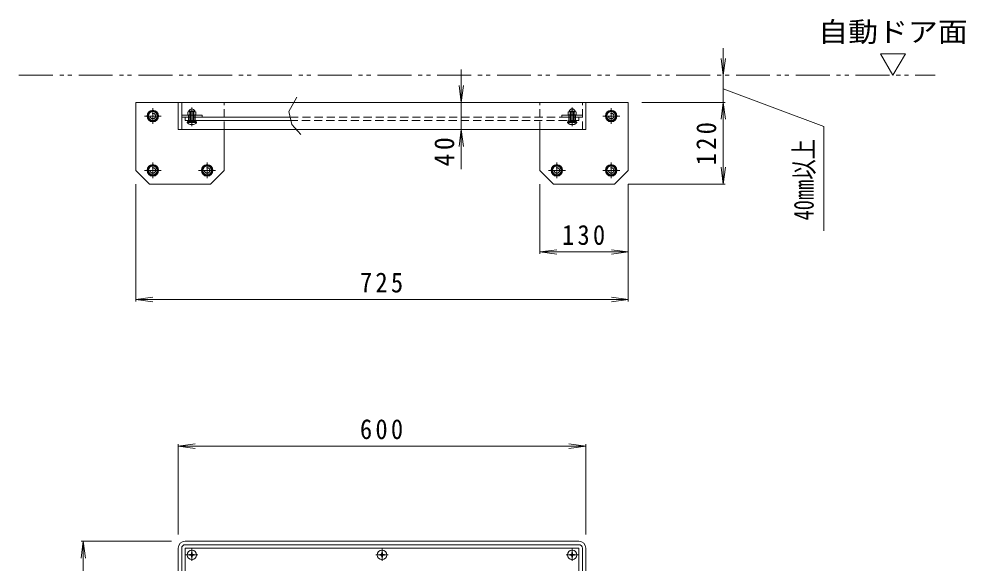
# Model space of a CAD drawing. Units: millimetres at full size, sheet at 1:10. Extents: x -850 to 1737, y -1357 to 997.
# Drawn here: x -604 to 791, y 196 to 997 of the extents above; entities that cross this region are included whole.
import ezdxf
from ezdxf.enums import TextEntityAlignment as Align

# ---------------------------------------------------------------- set-up
doc = ezdxf.new("R2010")
doc.units = ezdxf.units.MM
doc.header["$LTSCALE"] = 10
for name, pattern in [('CHAIN1', [8, 5, -1, 1, -1]), ('DASHED1', [1.8, 1.2, -0.6]), ('DOUBLE_CHAIN1', [8.8, 5, -1, 0.6, -0.6, 0.6, -1])]:
    doc.linetypes.add(name, pattern=pattern)
for name, color, linetype, lineweight in [('0-0_通り芯', 4, 'Continuous', 9), ('0-1_躯体', 3, 'CHAIN1', 9), ('0-2_仕上', 6, 'Continuous', 5), ('0-4_その他', 7, 'Continuous', 9), ('0-5_寸法', 2, 'Continuous', 9), ('0-9', 2, 'Continuous', 9), ('0-A', 2, 'Continuous', 9), ('0-B', 2, 'Continuous', 9), ('0-F', 7, 'Continuous', 9)]:
    doc.layers.add(name, color=color, linetype=linetype, lineweight=lineweight)
doc.styles.add('ＭＳ ゴシック', font='')
doc.styles.get('ＭＳ ゴシック').set_extended_font_data('MS Gothic')

msp = doc.modelspace()

# ---------------------------------------------------------------- linework, layer by layer
at = {"layer": '0-0_通り芯'}
for p, q in [((-431.59, 774.19), (-431.59, 874.19)), ((293.41, 874.19), (-431.59, 874.19)), ((-369.09, 834.19), (-369.09, 874.19)), ((-364.09, 834.19), (-364.09, 874.19)), ((230.91, 834.19), (230.91, 874.19)), ((293.41, 774.19), (293.41, 874.19)), ((230.91, 834.19), (-369.09, 834.19)), ((-301.59, 774.19), (-301.59, 834.19)), ((163.41, 774.19), (163.41, 834.19)), ((-431.59, 774.19), (-411.59, 754.19)), ((-321.59, 754.19), (-301.59, 774.19)), ((183.41, 754.19), (163.41, 774.19)), ((293.41, 774.19), (273.41, 754.19)), ((-321.59, 754.19), (-411.59, 754.19)), ((183.41, 754.19), (273.41, 754.19)), ((-359.09, 228.39), (220.91, 228.39)), ((220.91, 223.39), (-359.09, 223.39)), ((-369.09, 218.39), (-369.09, -866.61)), ((-364.09, 218.39), (-364.09, -866.61)), ((225.91, 218.39), (225.91, -866.61)), ((230.91, 218.39), (230.91, -866.61))]:
    msp.add_line(p, q, dxfattribs=at)
at = {"layer": '0-0_通り芯', "linetype": 'CHAIN1'}
for p, q in [((-406.59, 865.69), (-406.59, 842.69)), ((268.41, 865.69), (268.41, 842.69)), ((-394.09, 854.19), (-419.1, 854.19)), ((280.91, 854.19), (255.9, 854.19)), ((-406.59, 785.69), (-406.59, 762.69)), ((-326.59, 785.69), (-326.59, 762.69)), ((188.41, 785.69), (188.41, 762.69)), ((268.41, 785.69), (268.41, 762.69)), ((-394.09, 774.19), (-419.1, 774.19)), ((-314.09, 774.19), (-339.1, 774.19)), ((200.91, 774.19), (175.9, 774.19)), ((280.91, 774.19), (255.9, 774.19))]:
    msp.add_line(p, q, dxfattribs=at)
at = {"layer": '0-0_通り芯', "linetype": 'DASHED1'}
for p, q in [((-301.59, 834.19), (-301.59, 874.19)), ((163.41, 834.19), (163.41, 874.19)), ((225.91, 834.19), (225.91, 874.19))]:
    msp.add_line(p, q, dxfattribs=at)
at = {"layer": '0-0_通り芯'}
for centre, radius, start, end in [((-359.09, 218.39), 10, 90, 180), ((-359.09, 218.39), 5, 90, 180), ((220.91, 218.39), 10, 0, 90), ((220.91, 218.39), 5, 0, 90)]:
    msp.add_arc(centre, radius, start, end, dxfattribs=at)
at = {"layer": '0-1_躯体'}
for p, q in [((-349.09, 839.1), (-349.09, 866.61)), ((210.91, 839.1), (210.91, 866.61)), ((-349.09, 217.48), (-349.09, 199.46)), ((-69.09, 217.48), (-69.09, 199.46)), ((210.91, 217.48), (210.91, 199.46)), ((-358.1, 208.39), (-340.1, 208.39)), ((-78.1, 208.39), (-60.1, 208.39)), ((219.92, 208.39), (201.91, 208.39))]:
    msp.add_line(p, q, dxfattribs=at)
at = {"layer": '0-1_躯体', "linetype": 'Continuous'}
for p, q in [((-364.09, 855.69), (-334.09, 855.69)), ((-364.09, 852.69), (-352.09, 852.69)), ((-354.09, 852.69), (-354.09, 855.69)), ((-346.09, 852.69), (-334.09, 852.69)), ((-344.09, 852.69), (-344.09, 855.69)), ((-334.09, 852.69), (-334.09, 855.69))]:
    msp.add_line(p, q, dxfattribs=at)
at = {"layer": '0-1_躯体', "linetype": 'DASHED1'}
for p, q in [((225.91, 855.69), (195.91, 855.69)), ((205.91, 852.69), (205.91, 855.69)), ((215.91, 852.69), (215.91, 855.69))]:
    msp.add_line(p, q, dxfattribs=at)
msp.add_lwpolyline([(225.91, 852.69), (195.91, 852.69), (195.91, 855.69)], dxfattribs=at)
at = {"layer": '0-2_仕上'}
for p, q in [((-359.09, 847.69), (-359.09, 852.69)), ((-354.09, 847.69), (-354.09, 852.69)), ((-344.09, 847.69), (-344.09, 852.69)), ((-334.09, 852.69), (-204.33, 852.69)), ((-203.13, 847.69), (-359.09, 847.69)), ((-359.09, 218.39), (-359.09, -761.61)), ((-359.09, 218.39), (220.91, 218.39)), ((220.91, 218.39), (220.91, -761.61))]:
    msp.add_line(p, q, dxfattribs=at)
at = {"layer": '0-2_仕上', "linetype": 'DASHED1'}
for p, q in [((-204.33, 852.69), (195.91, 852.69)), ((205.91, 847.69), (205.91, 852.69)), ((215.91, 847.69), (215.91, 852.69)), ((220.91, 847.69), (220.91, 852.69)), ((220.91, 847.69), (-203.13, 847.69))]:
    msp.add_line(p, q, dxfattribs=at)
at = {"layer": '0-4_その他'}
for p, q in [((433.41, 874.19), (433.41, 954.13)), ((433.41, 914.19), (430.15, 938.97)), ((433.41, 914.19), (436.67, 938.97)), ((47.65, 922.89), (47.65, 776.17)), ((47.65, 874.19), (44.38, 898.97)), ((47.65, 874.19), (50.91, 898.97)), ((436.41, 874.19), (313.41, 874.19)), ((433.41, 874.19), (430.15, 849.4)), ((433.41, 754.19), (433.41, 874.19)), ((433.41, 874.19), (436.67, 849.4)), ((47.65, 834.19), (44.38, 809.4)), ((47.65, 834.19), (50.91, 809.4)), ((433.41, 754.19), (430.15, 778.97)), ((433.41, 754.19), (436.67, 778.97)), ((-431.59, 581.19), (-431.59, 754.19)), ((163.41, 651.19), (163.41, 754.19)), ((436.41, 754.19), (293.41, 754.19)), ((293.41, 581.19), (293.41, 754.19)), ((163.41, 654.19), (188.19, 657.45)), ((293.41, 654.19), (268.62, 657.45)), ((163.41, 654.19), (188.19, 650.92)), ((163.41, 654.19), (293.41, 654.19)), ((293.41, 654.19), (268.62, 650.92)), ((-431.59, 584.19), (-406.8, 587.45)), ((293.41, 584.19), (268.62, 587.45)), ((-431.59, 584.19), (-406.8, 580.92)), ((-431.59, 584.19), (293.41, 584.19)), ((293.41, 584.19), (268.62, 580.92)), ((-369.09, 368.39), (-344.3, 371.65)), ((-369.09, 371.39), (-369.09, 238.39)), ((-369.09, 368.39), (-344.3, 365.13)), ((-369.09, 368.39), (230.91, 368.39)), ((230.91, 368.39), (206.12, 371.65)), ((230.91, 368.39), (206.12, 365.13)), ((230.91, 371.39), (230.91, 238.39)), ((-509.09, 228.39), (-512.35, 203.6)), ((-512.09, 228.39), (-379.09, 228.39)), ((-509.09, 228.39), (-505.83, 203.6)), ((-509.09, -871.61), (-509.09, 228.39))]:
    msp.add_line(p, q, dxfattribs=at)
at = {"layer": '0-5_寸法', "color": 7}
for p, q in [((665.12, 945.8), (701.62, 945.8)), ((683.37, 914.19), (665.12, 945.8)), ((683.37, 914.19), (701.62, 945.8)), ((581.74, 838.9), (433.41, 894.16)), ((581.74, 838.9), (581.74, 685.26))]:
    msp.add_line(p, q, dxfattribs=at)
at = {"layer": '0-5_寸法', "color": 7, "linetype": 'DOUBLE_CHAIN1'}
msp.add_line((-603.76, 914.19), (745.3, 914.19), dxfattribs=at)
at = {"layer": '0-9'}
for centre, radius in [((-406.59, 854.19), 8.5), ((-406.59, 854.19), 7.7), ((268.41, 854.19), 8.5), ((268.41, 854.19), 7.7), ((-406.59, 774.19), 8.5), ((-406.59, 774.19), 7.7), ((-326.59, 774.19), 8.5), ((-326.59, 774.19), 7.7), ((188.41, 774.19), 8.5), ((188.41, 774.19), 7.7), ((268.41, 774.19), 8.5), ((268.41, 774.19), 7.7)]:
    msp.add_circle(centre, radius, dxfattribs=at)
at = {"layer": '0-A'}
for p, q in [((-353.86, 855.69), (-354.86, 856.26)), ((-353.86, 860.69), (-344.32, 860.69)), ((-353.34, 861.27), (-353.34, 861.66)), ((-352.09, 847.69), (-352.09, 855.69)), ((-351.98, 860.11), (-351.98, 856.26)), ((-351.22, 847.69), (-351.22, 855.69)), ((-346.96, 847.69), (-346.96, 855.69)), ((-346.2, 860.11), (-346.2, 856.26)), ((-346.09, 847.69), (-346.09, 855.69)), ((-344.84, 861.66), (-344.84, 861.27)), ((-344.59, 860.84), (-343.32, 860.11)), ((-344.32, 855.69), (-343.32, 856.26)), ((-343.32, 860.11), (-343.32, 856.26)), ((-342.09, 844.77), (-356.09, 844.77)), ((-355.59, 846.69), (-355.59, 847.69)), ((-342.59, 846.69), (-355.59, 846.69)), ((-355.19, 845.19), (-355.19, 846.69)), ((-351.09, 845.19), (-351.09, 846.69)), ((-350.09, 845.19), (-350.09, 846.69)), ((-349.57, 841.5), (-349.57, 842.12)), ((-342.99, 845.19), (-342.99, 846.69)), ((-342.59, 846.69), (-342.59, 847.69)), ((-342.09, 845.19), (-342.09, 844.77)), ((-349.61, 209.64), (-349.84, 209.14)), ((-349.57, 211.84), (-349.61, 209.64)), ((-349.57, 211.84), (-348.61, 211.84)), ((-348.61, 211.84), (-348.57, 209.64)), ((-348.57, 209.64), (-348.34, 209.14)), ((-69.61, 209.64), (-69.84, 209.14)), ((-69.57, 211.84), (-69.61, 209.64)), ((-69.57, 211.84), (-68.61, 211.84)), ((-68.61, 211.84), (-68.57, 209.64)), ((-68.57, 209.64), (-68.34, 209.14)), ((210.39, 209.64), (210.16, 209.14)), ((211.39, 211.84), (211.43, 209.64)), ((211.43, 209.64), (211.66, 209.14)), ((-352.54, 208.87), (-350.34, 208.91)), ((-352.54, 208.87), (-352.54, 207.91)), ((-352.54, 207.91), (-350.34, 207.87)), ((-350.34, 208.91), (-349.84, 209.14)), ((-350.34, 207.87), (-349.84, 207.64)), ((-349.61, 207.14), (-349.84, 207.64)), ((-349.57, 204.94), (-349.61, 207.14)), ((-349.57, 204.94), (-348.61, 204.94)), ((-348.61, 204.94), (-348.57, 207.14)), ((-348.57, 207.14), (-348.34, 207.64)), ((-347.84, 208.91), (-348.34, 209.14)), ((-347.84, 207.87), (-348.34, 207.64)), ((-345.64, 208.87), (-347.84, 208.91)), ((-345.64, 207.91), (-347.84, 207.87)), ((-345.64, 208.87), (-345.64, 207.91)), ((-72.54, 208.87), (-70.34, 208.91)), ((-72.54, 208.87), (-72.54, 207.91)), ((-72.54, 207.91), (-70.34, 207.87)), ((-70.34, 208.91), (-69.84, 209.14)), ((-70.34, 207.87), (-69.84, 207.64)), ((-69.61, 207.14), (-69.84, 207.64)), ((-69.57, 204.94), (-69.61, 207.14)), ((-69.57, 204.94), (-68.61, 204.94)), ((-68.61, 204.94), (-68.57, 207.14)), ((-68.57, 207.14), (-68.34, 207.64)), ((-67.84, 208.91), (-68.34, 209.14)), ((-67.84, 207.87), (-68.34, 207.64)), ((-65.64, 208.87), (-67.84, 208.91)), ((-65.64, 207.91), (-67.84, 207.87)), ((-65.64, 208.87), (-65.64, 207.91)), ((207.46, 208.87), (209.66, 208.91)), ((209.66, 208.91), (210.16, 209.14)), ((209.66, 207.87), (210.16, 207.64)), ((210.39, 207.14), (210.16, 207.64)), ((210.43, 204.94), (210.39, 207.14)), ((211.39, 204.94), (210.43, 204.94)), ((211.39, 204.94), (211.43, 207.14)), ((211.43, 207.14), (211.66, 207.64)), ((212.16, 208.91), (211.66, 209.14)), ((212.16, 207.87), (211.66, 207.64)), ((214.36, 208.87), (212.16, 208.91))]:
    msp.add_line(p, q, dxfattribs=at)
at = {"layer": '0-A', "linetype": 'DASHED1'}
for p, q in [((-352.09, 855.69), (-352.09, 861.19)), ((-346.09, 861.19), (-352.09, 861.19)), ((-351.22, 855.69), (-351.22, 861.19)), ((-346.96, 855.69), (-346.96, 861.19)), ((-346.09, 855.69), (-346.09, 861.19)), ((206.41, 860.84), (205.14, 860.11)), ((205.14, 860.11), (205.14, 856.26)), ((206.14, 855.69), (205.14, 856.26)), ((215.68, 860.69), (206.14, 860.69)), ((206.66, 861.66), (206.66, 861.27)), ((207.91, 861.19), (213.91, 861.19)), ((207.91, 847.69), (207.91, 861.19)), ((208.02, 860.11), (208.02, 856.26)), ((208.78, 847.69), (208.78, 861.19)), ((213.04, 847.69), (213.04, 861.19)), ((213.8, 860.11), (213.8, 856.26)), ((213.91, 847.69), (213.91, 861.19)), ((215.16, 861.27), (215.16, 861.66)), ((215.41, 860.84), (216.68, 860.11)), ((215.68, 855.69), (216.68, 856.26)), ((216.68, 860.11), (216.68, 856.26)), ((203.91, 845.19), (217.91, 845.19)), ((204.41, 846.69), (204.41, 847.69)), ((204.81, 845.19), (204.81, 846.69)), ((210.43, 842.12), (211.39, 842.12)), ((210.43, 841.5), (210.43, 842.12)), ((211.39, 841.5), (211.39, 842.12)), ((211.91, 845.19), (211.91, 846.69)), ((212.91, 845.19), (212.91, 846.69)), ((217.01, 845.19), (217.01, 846.69)), ((217.91, 845.19), (217.91, 844.77))]:
    msp.add_line(p, q, dxfattribs=at)
at = {"layer": '0-A'}
for points in [[(-353.59, 860.84), (-354.86, 860.11), (-354.86, 856.26)], [(-342.09, 845.19), (-356.09, 845.19), (-356.09, 844.77)], [(-348.61, 841.5), (-348.61, 842.12), (-349.57, 842.12)], [(211.39, 211.84), (210.43, 211.84), (210.39, 209.64)], [(207.46, 208.87), (207.46, 207.91), (209.66, 207.87)], [(214.36, 208.87), (214.36, 207.91), (212.16, 207.87)]]:
    msp.add_lwpolyline(points, dxfattribs=at)
at = {"layer": '0-A', "linetype": 'DASHED1'}
for points in [[(203.91, 845.19), (203.91, 844.77), (217.91, 844.77)], [(204.41, 846.69), (217.41, 846.69), (217.41, 847.69)]]:
    msp.add_lwpolyline(points, dxfattribs=at)
at = {"layer": '0-A'}
for centre in [(-349.09, 208.39), (-69.09, 208.39), (210.91, 208.39)]:
    msp.add_circle(centre, 7, dxfattribs=at)
for centre, radius, start, end in [((-353.86, 857.33), 3.36, 55.84544, 90), ((-353.86, 859.04), 3.36, 270, 304.15456), ((-353.84, 861.27), 0.5, 300.0011, 0), ((-349.09, 860.19), 4.5, 19.18785, 160.81424), ((-349.09, 853.2), 7.49, 67.32349, 112.67651), ((-349.09, 863.17), 7.49, 247.32349, 292.67651), ((-344.32, 857.33), 3.36, 90, 124.15456), ((-344.32, 859.04), 3.36, 235.84544, 270), ((-344.34, 861.27), 0.5, 180, 239.9989), ((-349.09, 850.59), 9.1, 219.71515, 266.98228), ((-349.09, 850.59), 9.1, 273.01741, 320.28485)]:
    msp.add_arc(centre, radius, start, end, dxfattribs=at)
at = {"layer": '0-A', "linetype": 'DASHED1'}
for centre, radius, start, end in [((206.14, 857.33), 3.36, 55.84544, 90), ((206.14, 859.04), 3.36, 270, 304.15456), ((206.16, 861.27), 0.5, 300.0011, 0), ((210.91, 860.19), 4.5, 19.18576, 160.81215), ((210.91, 853.2), 7.49, 67.32349, 112.67651), ((210.91, 863.17), 7.49, 247.32349, 292.67651), ((215.68, 857.33), 3.36, 90, 124.15456), ((215.68, 859.04), 3.36, 235.84544, 270), ((215.66, 861.27), 0.5, 180, 239.9989), ((210.91, 850.59), 9.1, 219.71515, 266.98259), ((210.91, 850.59), 9.1, 273.01772, 320.28485)]:
    msp.add_arc(centre, radius, start, end, dxfattribs=at)
at = {"layer": '0-B'}
for p, q in [((-410.34, 860.69), (-414.1, 854.19)), ((-414.1, 854.19), (-410.34, 847.69)), ((-402.84, 860.69), (-410.34, 860.69)), ((-399.09, 854.19), (-402.84, 860.69)), ((-402.84, 847.69), (-399.09, 854.19)), ((-410.34, 847.69), (-402.84, 847.69)), ((-410.34, 780.69), (-414.1, 774.19)), ((-414.1, 774.19), (-410.34, 767.69)), ((-402.84, 780.69), (-410.34, 780.69)), ((-410.34, 767.69), (-402.84, 767.69)), ((-399.09, 774.19), (-402.84, 780.69)), ((-402.84, 767.69), (-399.09, 774.19)), ((-330.34, 780.69), (-334.1, 774.19)), ((-334.1, 774.19), (-330.34, 767.69)), ((-322.84, 780.69), (-330.34, 780.69)), ((-330.34, 767.69), (-322.84, 767.69)), ((-319.09, 774.19), (-322.84, 780.69)), ((-322.84, 767.69), (-319.09, 774.19))]:
    msp.add_line(p, q, dxfattribs=at)
for points in [[(272.16, 847.69), (275.91, 854.19), (272.16, 860.69), (264.66, 860.69), (260.9, 854.19), (264.66, 847.69)], [(192.16, 767.69), (195.91, 774.19), (192.16, 780.69), (184.66, 780.69), (180.9, 774.19), (184.66, 767.69)], [(272.16, 767.69), (275.91, 774.19), (272.16, 780.69), (264.66, 780.69), (260.9, 774.19), (264.66, 767.69)]]:
    msp.add_lwpolyline(points, close=True, dxfattribs=at)
for centre in [(-406.59, 854.19), (268.41, 854.19), (-406.59, 774.19), (-326.59, 774.19), (188.41, 774.19), (268.41, 774.19)]:
    msp.add_circle(centre, 6.5, dxfattribs=at)
at = {"layer": '0-B', "linetype": 'DASHED1'}
for centre in [(-406.59, 854.19), (268.41, 854.19), (-406.59, 774.19), (-326.59, 774.19), (188.41, 774.19), (268.41, 774.19)]:
    msp.add_circle(centre, 4, dxfattribs=at)
at = {"layer": '0-F'}
for p, q in [((-194.64, 882.08), (-206.28, 860.74)), ((-206.28, 860.74), (-201.75, 841.99)), ((-201.75, 841.99), (-188.82, 827.11))]:
    msp.add_line(p, q, dxfattribs=at)

# ---------------------------------------------------------------- texts
at = {"layer": '0-4_その他', "color": 2, "style": 'ＭＳ ゴシック', "width": 0.75}
msp.add_text('40㎜以上', height=29.33, rotation=90, dxfattribs=at).set_placement((575.4, 700.58), align=Align.BOTTOM_LEFT)
at = {"layer": '0-4_その他', "color": 2, "char_height": 29.33, "attachment_point": 7, "rotation": 90, "style": 'ＭＳ ゴシック'}
for s, insert in [('\\T1.27;\\W0.9;120', (423.41, 781.69)), ('\\T1.27;\\W0.95;40', (37.65, 780.01))]:
    msp.add_mtext(s, dxfattribs=dict(at, insert=insert))
at = {"layer": '0-4_その他', "color": 2, "char_height": 29.33, "attachment_point": 7, "style": 'ＭＳ ゴシック'}
for s, insert in [('\\T1.27;\\W0.9;130', (195.91, 664.19)), ('\\T1.27;\\W0.9;725', (-101.59, 594.19)), ('\\T1.27;\\W0.9;600', (-101.59, 378.39))]:
    msp.add_mtext(s, dxfattribs=dict(at, insert=insert))
at = {"layer": '0-5_寸法', "style": 'ＭＳ ゴシック', "width": 1.1}
msp.add_text('自動ドア面', height=29.33, dxfattribs=at).set_placement((573.37, 954.57), align=Align.BOTTOM_LEFT)

doc.saveas('drawing.dxf')
